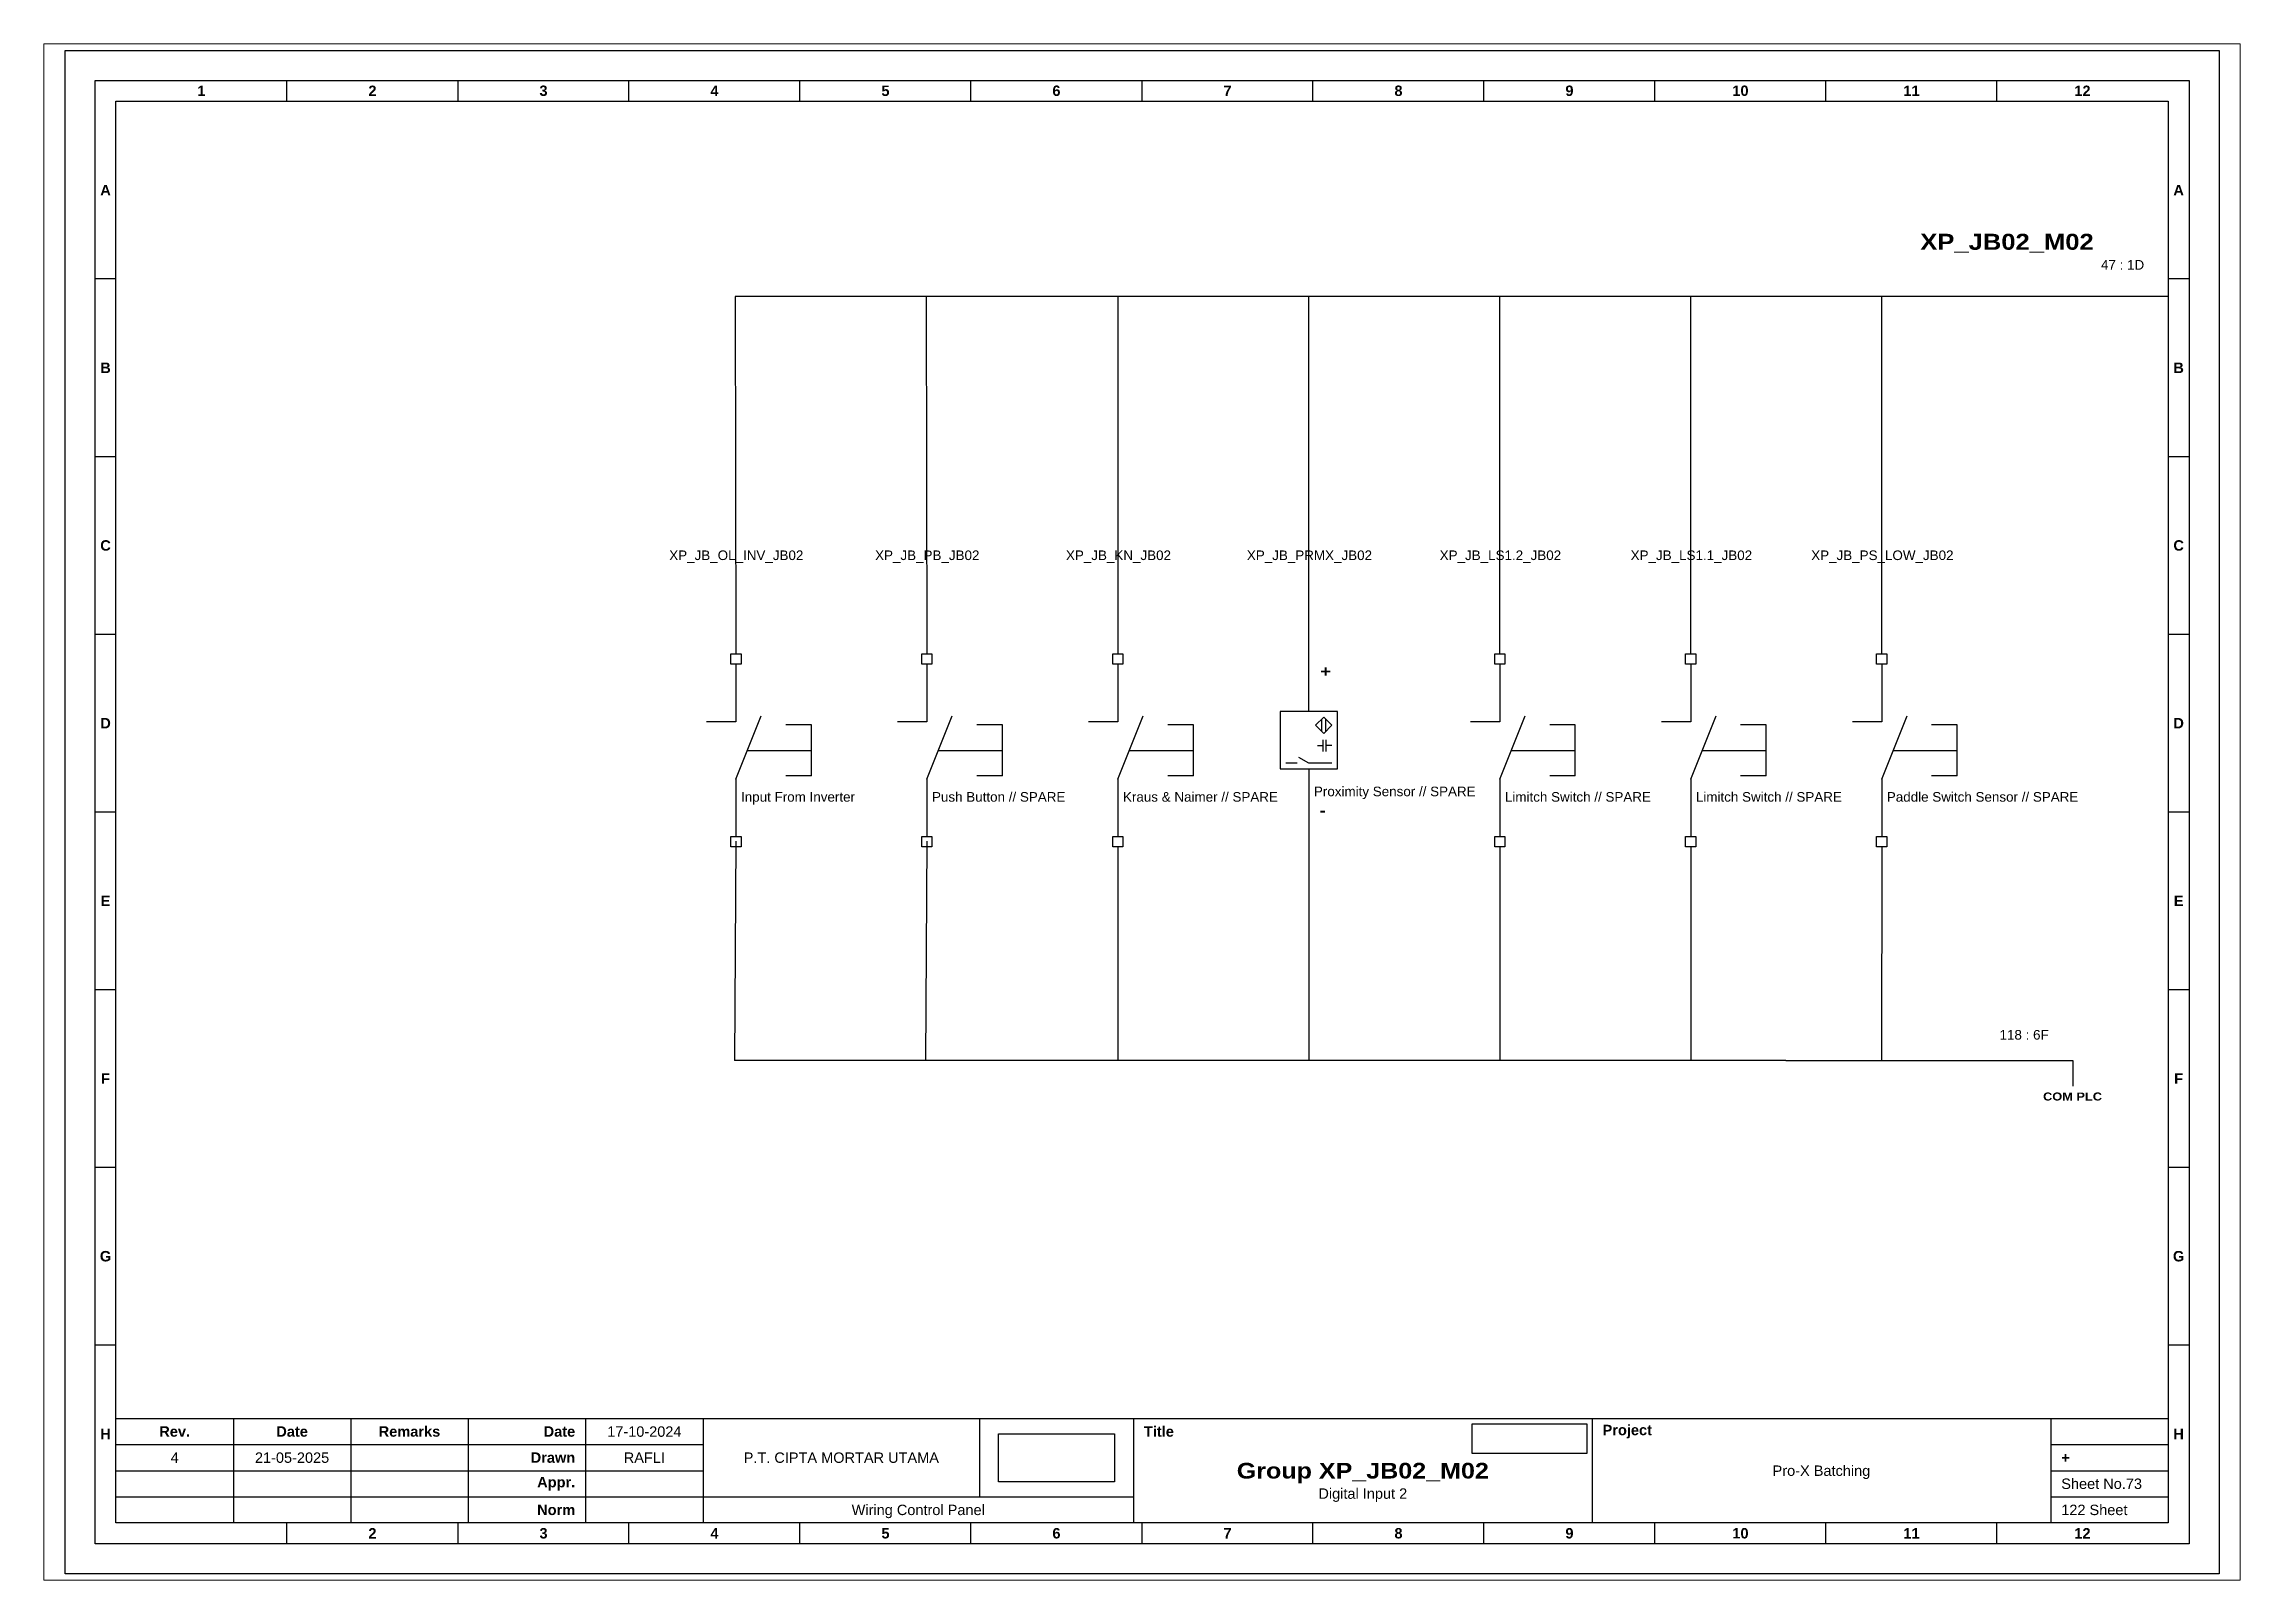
# Paper-space layout 'XP_JB02_M02' of a CAD drawing. Header units: centimetres, sheet in millimetres. Extents: x 0 to 821, y 0 to 574.
# The model-space entities are those that its viewports show. They can reach past a viewport. Long polylines and large blocks are cut down to what shows.
import ezdxf
from ezdxf.enums import TextEntityAlignment as Align

# ---------------------------------------------------------------- set-up
doc = ezdxf.new("R2010")
doc.units = ezdxf.units.CM
doc.header["$MEASUREMENT"] = 0
doc.layers.add('MU Project Line', color=7, linetype='Continuous', lineweight=0, true_color=0xfefefe)
doc.styles.add('Bold', font='ariblk.ttf', dxfattribs={"height": 25.4})
doc.styles.get("Standard").update_dxf_attribs({"font": 'arial.ttf'})
picture_1 = doc.add_image_def('image1.png', size_in_pixel=(2048, 847))
picture_2 = doc.add_image_def('image2.png', size_in_pixel=(2092, 542))

# ---------------------------------------------------------------- blocks, each defined once
blk = doc.blocks.new('KOP MU PROJECT')
at = {"color": 6, "ltscale": 50}
for p, q in [((27.74, 184.05), (27.74, 186.66)), ((49.13, 184.05), (49.13, 186.66)), ((70.51, 184.05), (70.51, 186.66)), ((91.89, 184.05), (91.89, 186.66)), ((113.27, 184.05), (113.27, 186.66)), ((134.66, 184.05), (134.66, 186.66)), ((156.04, 184.05), (156.04, 186.66)), ((177.42, 184.05), (177.42, 186.66)), ((198.8, 184.05), (198.8, 186.66)), ((220.19, 184.05), (220.19, 186.66)), ((241.57, 184.05), (241.57, 186.66)), ((6.36, 161.84), (3.75, 161.84)), ((265.59, 161.84), (262.98, 161.84)), ((6.36, 139.63), (3.75, 139.63)), ((265.59, 139.63), (262.98, 139.63)), ((6.36, 117.42), (3.75, 117.42)), ((265.59, 117.42), (262.98, 117.42)), ((6.36, 95.22), (3.75, 95.22)), ((265.59, 95.22), (262.98, 95.22)), ((6.36, 73.01), (3.75, 73.01)), ((265.59, 73.01), (262.98, 73.01)), ((6.36, 50.8), (3.75, 50.8)), ((265.59, 50.8), (262.98, 50.8)), ((6.36, 28.59), (3.75, 28.59)), ((265.59, 28.59), (262.98, 28.59)), ((27.74, 3.75), (27.74, 6.36)), ((49.13, 3.75), (49.13, 6.36)), ((70.51, 3.75), (70.51, 6.36)), ((91.89, 3.75), (91.89, 6.36)), ((113.27, 3.75), (113.27, 6.36)), ((134.66, 3.75), (134.66, 6.36)), ((156.04, 3.75), (156.04, 6.36)), ((177.42, 3.75), (177.42, 6.36)), ((198.8, 3.75), (198.8, 6.36)), ((220.19, 3.75), (220.19, 6.36)), ((241.57, 3.75), (241.57, 6.36))]:
    blk.add_line(p, q, dxfattribs=at)
at = {"ltscale": 50}
for p, q in [((6.36, 19.41), (262.98, 19.41)), ((21.04, 19.41), (21.04, 6.36)), ((35.72, 19.41), (35.72, 6.36)), ((50.41, 19.41), (50.41, 6.36)), ((65.09, 19.41), (65.09, 6.36)), ((79.77, 19.41), (79.77, 6.36)), ((114.35, 19.41), (114.35, 9.62)), ((133.6, 19.41), (133.6, 6.36)), ((190.95, 19.41), (190.95, 6.36)), ((248.3, 19.41), (248.3, 6.36)), ((6.36, 16.15), (79.77, 16.15)), ((248.3, 16.15), (262.98, 16.15)), ((6.36, 12.89), (79.77, 12.89)), ((248.3, 12.89), (262.98, 12.89)), ((6.36, 9.62), (133.6, 9.62)), ((248.3, 9.62), (262.98, 9.62))]:
    blk.add_line(p, q, dxfattribs=at)
at = {"color": 1, "ltscale": 50}
blk.add_lwpolyline([(269.34, 0), (0, 0), (0, 190.41), (269.34, 190.41)], close=True, dxfattribs=at)
at = {"color": 6, "ltscale": 50}
for points in [[(265.59, 3.75), (3.75, 3.75), (3.75, 186.66), (265.59, 186.66)], [(262.98, 6.36), (6.36, 6.36), (6.36, 184.05), (262.98, 184.05)]]:
    blk.add_lwpolyline(points, close=True, dxfattribs=at)
at = {"ltscale": 50, "char_height": 1.305, "attachment_point": 4}
for s, width, heights, insert in [('\\pxqc;{\\fArial|b1|i0|c0|p34;1}', 21.3825, [2.51], (6.36, 185.36)), ('\\pxqc;{\\fArial|b1|i0|c0|p34;2}', 21.3825, [2.51], (27.74, 185.36)), ('\\pxqc;{\\fArial|b1|i0|c0|p34;3}', 21.3825, [2.51], (49.13, 185.36)), ('\\pxqc;{\\fArial|b1|i0|c0|p34;4}', 21.3825, [2.51], (70.51, 185.36)), ('\\pxqc;{\\fArial|b1|i0|c0|p34;5}', 21.3825, [2.51], (91.89, 185.36)), ('\\pxqc;{\\fArial|b1|i0|c0|p34;6}', 21.3825, [2.51], (113.27, 185.36)), ('\\pxqc;{\\fArial|b1|i0|c0|p34;7}', 21.3825, [2.51], (134.66, 185.36)), ('\\pxqc;{\\fArial|b1|i0|c0|p34;8}', 21.3825, [2.51], (156.04, 185.36)), ('\\pxqc;{\\fArial|b1|i0|c0|p34;9}', 21.3825, [2.51], (177.42, 185.36)), ('\\pxqc;{\\fArial|b1|i0|c0|p34;10}', 21.3825, [2.51], (198.8, 185.36)), ('\\pxqc;{\\fArial|b1|i0|c0|p34;11}', 21.3825, [2.51], (220.19, 185.36)), ('\\pxqc;{\\fArial|b1|i0|c0|p34;12}', 21.3825, [2.51], (241.57, 185.36)), ('\\pxqc;{\\fArial|b1|i0|c0|p34;A}', 2.61, [2.51], (3.75, 172.95)), ('\\pxqc;{\\fArial|b1|i0|c0|p34;A}', 2.61, [2.51], (262.98, 172.95)), ('\\pxqc;{\\fArial|b1|i0|c0|p34;B}', 2.61, [2.51], (3.75, 150.74)), ('\\pxqc;{\\fArial|b1|i0|c0|p34;B}', 2.61, [2.51], (262.98, 150.74)), ('\\pxqc;{\\fArial|b1|i0|c0|p34;C}', 2.61, [2.51], (3.75, 128.53)), ('\\pxqc;{\\fArial|b1|i0|c0|p34;C}', 2.61, [2.51], (262.98, 128.53)), ('\\pxqc;{\\fArial|b1|i0|c0|p34;D}', 2.61, [2.51], (3.75, 106.32)), ('\\pxqc;{\\fArial|b1|i0|c0|p34;D}', 2.61, [2.51], (262.98, 106.32)), ('\\pxqc;{\\fArial|b1|i0|c0|p34;E}', 2.61, [2.51], (3.75, 84.11)), ('\\pxqc;{\\fArial|b1|i0|c0|p34;E}', 2.61, [2.51], (262.98, 84.11)), ('\\pxqc;{\\fArial|b1|i0|c0|p34;F}', 2.61, [2.51], (3.75, 61.9)), ('\\pxqc;{\\fArial|b1|i0|c0|p34;F}', 2.61, [2.51], (262.98, 61.9)), ('\\pxqc;{\\fArial|b1|i0|c0|p34;G}', 2.61, [2.51], (3.75, 39.69)), ('\\pxqc;{\\fArial|b1|i0|c0|p34;G}', 2.61, [2.51], (262.98, 39.69)), ('\\pxqc;{\\fArial|b1|i0|c0|p34;H}', 2.61, [2.51], (3.75, 17.47)), ('\\pxqc;{\\fArial|b1|i0|c0|p34;Rev.}', 14.6811, [2.88], (6.36, 17.78)), ('\\pxqc;{\\fArial|b1|i0|c0|p34;Date}', 14.6811, [2.88], (21.04, 17.78)), ('\\pxqc;{\\fArial|b1|i0|c0|p34;Remarks}', 14.6811, [2.88], (35.72, 17.78)), ('\\pxqr;{\\fArial|b1|i0|c0|p34;Date}', 13.3761, [2.88], (50.41, 17.78)), ('\\pxql;{\\fArial|b1|i0|c0|p34;Title}', 50.2419, [2.88], (134.9, 17.78)), ('\\pxql;{\\fArial|b1|i0|c0|p34;Project}', 50.2419, [2.88], (192.25, 17.78)), ('\\pxqc;{\\fArial|b1|i0|c0|p34;H}', 2.61, [2.51], (262.98, 17.47)), ('\\pxqr;{\\fArial|b1|i0|c0|p34;Drawn}', 13.3761, [2.88], (50.41, 14.52)), ('\\pxql;{\\fArial|b1|i0|c0|p34;+}', 14.6811, [2.88], (249.61, 14.52)), ('\\pxqr;{\\fArial|b1|i0|c0|p34;Appr.}', 13.3761, [2.88], (50.41, 11.26)), ('\\pxqr;{\\fArial|b1|i0|c0|p34;Norm}', 13.3761, [2.88], (50.41, 7.99)), ('\\pxqc;{\\fArial|b1|i0|c0|p34;2}', 21.3825, [2.51], (27.74, 5.06)), ('\\pxqc;{\\fArial|b1|i0|c0|p34;3}', 21.3825, [2.51], (49.13, 5.06)), ('\\pxqc;{\\fArial|b1|i0|c0|p34;4}', 21.3825, [2.51], (70.51, 5.06)), ('\\pxqc;{\\fArial|b1|i0|c0|p34;5}', 21.3825, [2.51], (91.89, 5.06)), ('\\pxqc;{\\fArial|b1|i0|c0|p34;6}', 21.3825, [2.51], (113.27, 5.06)), ('\\pxqc;{\\fArial|b1|i0|c0|p34;7}', 21.3825, [2.51], (134.66, 5.06)), ('\\pxqc;{\\fArial|b1|i0|c0|p34;8}', 21.3825, [2.51], (156.04, 5.06)), ('\\pxqc;{\\fArial|b1|i0|c0|p34;9}', 21.3825, [2.51], (177.42, 5.06)), ('\\pxqc;{\\fArial|b1|i0|c0|p34;10}', 21.3825, [2.51], (198.8, 5.06)), ('\\pxqc;{\\fArial|b1|i0|c0|p34;11}', 21.3825, [2.51], (220.19, 5.06)), ('\\pxqc;{\\fArial|b1|i0|c0|p34;12}', 21.3825, [2.51], (241.57, 5.06))]:
    blk.add_mtext_dynamic_manual_height_columns(s, width=width, gutter_width=0.0326, heights=heights, dxfattribs=dict(at, insert=insert))
at = {"ltscale": 50}
for tag, p in [('DATECREATED', (72.43, 17.78)), ('REV', (13.7, 14.52)), ('REVDATE', (28.38, 14.52)), ('REMARKS', (43.06, 14.52)), ('DRAWN', (72.43, 14.52)), ('COMPANY', (97.06, 14.52)), ('APPR', (72.43, 11.26)), ('PROJECT', (219.62, 12.89)), ('NORM', (72.43, 7.99)), ('DRAWINGCATEGORY', (106.68, 7.99)), ('DESCRIPTION', (162.27, 10.03))]:
    blk.add_attdef(tag, text='', height=1.3, dxfattribs=at).set_placement(p, align=Align.MIDDLE_CENTER)
at = {"ltscale": 50, "style": 'Bold'}
blk.add_attdef('TITLE', text='', height=1.96, dxfattribs=at).set_placement((162.27, 12.89), align=Align.MIDDLE_CENTER)
at = {"ltscale": 50}
for tag, p in [('SHEETNUMBER', (249.61, 11.26)), ('TOTALSHEET', (249.61, 7.99))]:
    blk.add_attdef(tag, text='', height=1.3, dxfattribs=at).set_placement(p, align=Align.MIDDLE_LEFT)
image = blk.add_image(picture_1, insert=(116.72, 11.48), size_in_units=(14.5, 6), dxfattribs=at)
image.dxf.flags = 15
image = blk.add_image(picture_2, insert=(175.94, 15.04), size_in_units=(14.36, 3.72), dxfattribs=at)
image.dxf.flags = 15

msp = doc.modelspace()

# ---------------------------------------------------------------- linework, layer by layer
at = {"color": 146, "ltscale": 50, "true_color": 0x105689}
for p, q in [((1670.05, 1909.74), (1646.17, 1909.74)), ((1646.17, 1909.74), (1646.27, 1865.06)), ((1670.05, 1909.74), (1670.15, 1865.06)), ((1682.09, 1909.74), (1670.05, 1909.74)), ((1705.97, 1909.74), (1682.09, 1909.74)), ((1694.03, 1909.74), (1694.03, 1865.06)), ((1729.85, 1909.74), (1705.97, 1909.74)), ((1717.91, 1865.06), (1717.91, 1909.74)), ((1753.73, 1909.74), (1729.85, 1909.74)), ((1741.79, 1865.06), (1741.79, 1909.74)), ((1777.61, 1909.74), (1753.73, 1909.74)), ((1765.67, 1865.06), (1765.67, 1909.74)), ((1801.49, 1909.74), (1777.61, 1909.74)), ((1789.55, 1865.06), (1789.55, 1909.74)), ((1825.37, 1909.74), (1801.49, 1909.74)), ((1717.91, 1843.52), (1717.91, 1814.25)), ((1646.27, 1841.65), (1646.11, 1814.25)), ((1670.15, 1841.65), (1669.99, 1814.25)), ((1694.03, 1840.96), (1694.03, 1814.25)), ((1741.79, 1840.96), (1741.79, 1814.25)), ((1765.67, 1840.96), (1765.67, 1814.25)), ((1789.55, 1840.96), (1789.52, 1814.25)), ((1669.99, 1814.25), (1646.11, 1814.25)), ((1681.97, 1814.25), (1669.99, 1814.25)), ((1729.77, 1814.25), (1681.97, 1814.25)), ((1777.57, 1814.25), (1729.77, 1814.25)), ((1729.77, 1814.25), (1729.77, 1814.25)), ((1777.57, 1814.25), (1813.43, 1814.25)), ((1813.43, 1814.25), (1813.43, 1811.05))]:
    msp.add_line(p, q, dxfattribs=at)
at = {"ltscale": 50}
for p, q in [((1717.91, 1857.88), (1717.91, 1865.06)), ((1646.27, 1863.78), (1646.27, 1856.6)), ((1670.15, 1863.78), (1670.15, 1856.6)), ((1694.03, 1863.78), (1694.03, 1856.6)), ((1741.79, 1863.78), (1741.79, 1856.6)), ((1765.67, 1863.78), (1765.67, 1856.6)), ((1789.55, 1863.78), (1789.55, 1856.6)), ((1716.47, 1851.42), (1715.04, 1851.42)), ((1718.99, 1853.61), (1719.7, 1853.61)), ((1720.78, 1853.61), (1720.06, 1853.61)), ((1646.27, 1849.42), (1646.27, 1842.24)), ((1670.15, 1849.42), (1670.15, 1842.24)), ((1694.03, 1849.42), (1694.03, 1842.24)), ((1717.91, 1850.7), (1717.91, 1843.52)), ((1741.79, 1849.42), (1741.79, 1842.24)), ((1765.67, 1849.42), (1765.67, 1842.24)), ((1789.55, 1849.42), (1789.55, 1842.24))]:
    msp.add_line(p, q, dxfattribs=at)
at = {"ltscale": 500}
for p, q in [((1646.27, 1856.6), (1642.6, 1856.6)), ((1646.27, 1849.42), (1649.44, 1857.34)), ((1670.15, 1856.6), (1666.48, 1856.6)), ((1670.15, 1849.42), (1673.32, 1857.34)), ((1694.03, 1856.6), (1690.36, 1856.6)), ((1694.03, 1849.42), (1697.2, 1857.34)), ((1741.79, 1856.6), (1738.12, 1856.6)), ((1741.79, 1849.42), (1744.96, 1857.34)), ((1765.67, 1856.6), (1762, 1856.6)), ((1765.67, 1849.42), (1768.84, 1857.34)), ((1789.55, 1856.6), (1785.88, 1856.6)), ((1789.55, 1849.42), (1792.72, 1857.34)), ((1655.71, 1856.21), (1652.51, 1856.21)), ((1655.71, 1849.81), (1655.71, 1856.21)), ((1679.59, 1856.21), (1676.39, 1856.21)), ((1679.59, 1849.81), (1679.59, 1856.21)), ((1703.47, 1856.21), (1700.27, 1856.21)), ((1703.47, 1849.81), (1703.47, 1856.21)), ((1751.23, 1856.21), (1748.03, 1856.21)), ((1751.23, 1849.81), (1751.23, 1856.21)), ((1775.11, 1856.21), (1771.91, 1856.21)), ((1775.11, 1849.81), (1775.11, 1856.21)), ((1798.99, 1856.21), (1795.79, 1856.21)), ((1798.99, 1849.81), (1798.99, 1856.21)), ((1647.71, 1853.01), (1655.71, 1853.01)), ((1671.59, 1853.01), (1679.59, 1853.01)), ((1695.47, 1853.01), (1703.47, 1853.01)), ((1743.23, 1853.01), (1751.23, 1853.01)), ((1767.11, 1853.01), (1775.11, 1853.01)), ((1790.99, 1853.01), (1798.99, 1853.01)), ((1655.71, 1849.81), (1652.51, 1849.81)), ((1679.59, 1849.81), (1676.39, 1849.81)), ((1703.47, 1849.81), (1700.27, 1849.81)), ((1751.23, 1849.81), (1748.03, 1849.81)), ((1775.11, 1849.81), (1771.91, 1849.81)), ((1798.99, 1849.81), (1795.79, 1849.81))]:
    msp.add_line(p, q, dxfattribs=at)
for points in [[(1646.91, 1863.78), (1645.63, 1863.78), (1645.63, 1865.06), (1646.91, 1865.06)], [(1670.79, 1863.78), (1669.51, 1863.78), (1669.51, 1865.06), (1670.79, 1865.06)], [(1694.67, 1863.78), (1693.39, 1863.78), (1693.39, 1865.06), (1694.67, 1865.06)], [(1742.43, 1863.78), (1741.15, 1863.78), (1741.15, 1865.06), (1742.43, 1865.06)], [(1766.31, 1863.78), (1765.03, 1863.78), (1765.03, 1865.06), (1766.31, 1865.06)], [(1790.19, 1863.78), (1788.91, 1863.78), (1788.91, 1865.06), (1790.19, 1865.06)], [(1646.91, 1840.96), (1645.63, 1840.96), (1645.63, 1842.24), (1646.91, 1842.24)], [(1670.79, 1840.96), (1669.51, 1840.96), (1669.51, 1842.24), (1670.79, 1842.24)], [(1694.67, 1840.96), (1693.39, 1840.96), (1693.39, 1842.24), (1694.67, 1842.24)], [(1742.43, 1840.96), (1741.15, 1840.96), (1741.15, 1842.24), (1742.43, 1842.24)], [(1766.31, 1840.96), (1765.03, 1840.96), (1765.03, 1842.24), (1766.31, 1842.24)], [(1790.19, 1840.96), (1788.91, 1840.96), (1788.91, 1842.24), (1790.19, 1842.24)]]:
    msp.add_lwpolyline(points, close=True, dxfattribs=at)
at = {"ltscale": 50}
for points in [[(1721.5, 1857.88), (1714.32, 1857.88), (1714.32, 1850.7), (1721.5, 1850.7)], [(1719.77, 1855.13), (1720.78, 1856.15), (1719.77, 1857.16), (1718.75, 1856.15)]]:
    msp.add_lwpolyline(points, close=True, dxfattribs=at)
for points in [[(1719.48, 1856.88), (1719.48, 1855.42)], [(1720.05, 1855.42), (1720.05, 1856.88)], [(1719.7, 1852.89), (1719.7, 1853.61), (1719.7, 1854.33)], [(1720.06, 1852.89), (1720.06, 1853.61), (1720.06, 1854.33)], [(1720.78, 1851.42), (1717.91, 1851.42), (1716.67, 1852.14)]]:
    msp.add_lwpolyline(points, dxfattribs=at)

# ---------------------------------------------------------------- block references
msp.add_blockref('KOP MU PROJECT', (1562.39, 1750.09)).add_auto_attribs({'DESCRIPTION': 'Digital Input 2', 'TITLE': 'Group XP_JB02_M02', 'PROJECT': 'Pro-X Batching', 'COMPANY': 'P.T. CIPTA MORTAR UTAMA', 'DRAWINGCATEGORY': 'Wiring Control Panel', 'DRAWN': 'RAFLI', 'DATECREATED': '17-10-2024', 'REVDATE': '21-05-2025', 'REV': '4', 'SHEETNUMBER': 'Sheet No.73', 'TOTALSHEET': '122 Sheet'})

# ---------------------------------------------------------------- texts
at = {"ltscale": 500, "style": 'Bold'}
msp.add_text('XP_JB02_M02', height=2, dxfattribs=at).set_placement((1794.37, 1915.58))
at = {"ltscale": 500}
for s, p in [('47 : 1D', (1822.37, 1912.74, -2)), ('118 : 6F', (1810.43, 1816.5))]:
    msp.add_text(s, height=1.2, dxfattribs=at).set_placement(p, align=Align.BOTTOM_RIGHT)
at = {"ltscale": 50}
for s, p in [('XP_JB_OL_INV_JB02', (1646.32, 1877.4)), ('XP_JB_PB_JB02', (1670.2, 1877.4)), ('XP_JB_KN_JB02', (1694.11, 1877.4)), ('XP_JB_PRMX_JB02', (1717.99, 1877.4)), ('XP_JB_LS1.2_JB02', (1741.87, 1877.4)), ('XP_JB_LS1.1_JB02', (1765.75, 1877.4)), ('XP_JB_PS_LOW_JB02', (1789.63, 1877.4))]:
    msp.add_text(s, height=1.2, dxfattribs=at).set_placement(p, align=Align.MIDDLE_CENTER)
at = {"ltscale": 500, "style": 'Bold'}
msp.add_text('+', height=1.44, dxfattribs=at).set_placement((1720.68, 1863.62), align=Align.TOP_RIGHT)
at = {"ltscale": 50}
for s, p in [('Proximity Sensor // SPARE', (1718.55, 1846.92)), ('Input From Inverter', (1646.91, 1846.24)), ('Push Button // SPARE', (1670.79, 1846.24)), ('Kraus & Naimer // SPARE', (1694.67, 1846.24)), ('Limitch Switch // SPARE', (1742.43, 1846.24)), ('Limitch Switch // SPARE', (1766.31, 1846.24)), ('Paddle Switch Sensor // SPARE', (1790.19, 1846.24))]:
    msp.add_text(s, height=1.2, dxfattribs=at).set_placement(p, align=Align.BOTTOM_LEFT)
at = {"ltscale": 500, "style": 'Bold'}
msp.add_text('-', height=1.44, dxfattribs=at).set_placement((1720.01, 1844.38), align=Align.BOTTOM_RIGHT)
at = {"ltscale": 50, "style": 'Bold'}
msp.add_text('COM PLC', height=1, dxfattribs=at).set_placement((1813.41, 1810.25), align=Align.TOP_CENTER)

psp = doc.layouts.new('XP_JB02_M02')

# ---------------------------------------------------------------- viewports
at = {"layer": 'MU Project Line', "ltscale": 50}
psp.add_viewport(center=(410.5, 287), size=(820.98, 573.9883), view_center_point=(1697.05, 1845.31), view_height=191.9995, dxfattribs=at)

doc.saveas('drawing.dxf')
